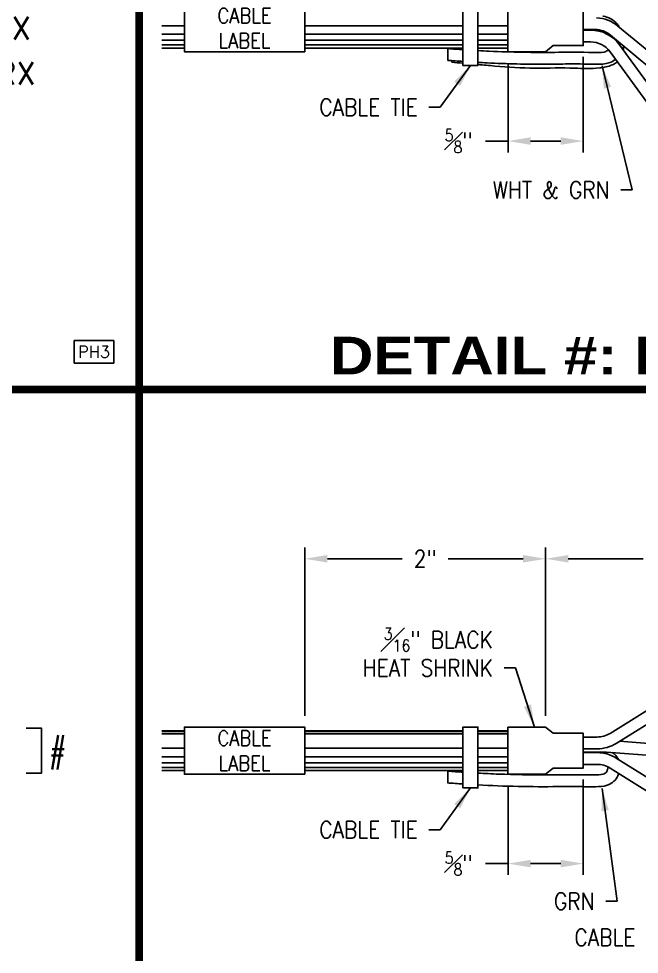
# Model space of a CAD drawing. Header units: inches. Extents: x 0 to 36.7, y 0 to 29.3.
# Drawn here: x 7.73 to 10.306, y 3.885 to 7.769 of the extents above; entities that cross this region are included whole.
import ezdxf
from ezdxf.enums import TextEntityAlignment as Align

# ---------------------------------------------------------------- set-up
doc = ezdxf.new("R2010")
doc.units = ezdxf.units.IN
doc.header["$MEASUREMENT"] = 0
for name, color, linetype in [('BLACK', 7, 'Continuous'), ('CABLE', 7, 'Continuous'), ('CONN', 7, 'Continuous'), ('CONN-TXT', 7, 'Continuous'), ('GREEN', 94, 'Continuous'), ('HEAT SHRINK', 7, 'Continuous'), ('RED', 12, 'Continuous'), ('WHITE', 7, 'Continuous')]:
    doc.layers.add(name, color=color, linetype=linetype)
doc.styles.add('Arial Black', font='')
doc.styles.add('CONNECTOR', font='SIMPLEX.shx', dxfattribs={"width": 0.75, "height": 0.0625})
doc.styles.add('ROMANS', font='romans', dxfattribs={"width": 0.875})
doc.styles.get('Arial Black').set_extended_font_data('Arial Black')
doc.dimstyles.new('CONN2', dxfattribs={"dimscale": 0.75, "dimtxt": 0.09375, "dimasz": 0.125, "dimexe": 0.0625, "dimexo": 0.0625, "dimgap": 0.0625, "dimtad": 0, "dimdec": 3, "dimzin": 4, "dimdsep": 46, "dimtxsty": 'ROMANS', "dimcen": 0.0625, "dimadec": 0, "dimazin": 0, "dimtfac": 1, "dimtdec": 3, "dimtofl": 0, "dimtmove": 0, "dimatfit": 3, "dimfxl": 1, "dimtolj": 1, "dimtzin": 0, "dimarcsym": 0})

# ---------------------------------------------------------------- blocks, each defined once
blk = doc.blocks.new('*D198')
at = {"layer": 'CONN-TXT', "color": 0, "lineweight": -2, "transparency": 16777216}
for p, q in [((1.6875, 1.645), (1.6875, 2.3437)), ((2.6875, 1.7588), (2.6875, 2.3437)), ((1.7812, 2.2969), (2.0921, 2.2969)), ((2.5937, 2.2969), (2.2829, 2.2969))]:
    blk.add_line(p, q, dxfattribs=at)
at = {"layer": 'CONN-TXT', "color": 0, "transparency": 16777216}
for points in [[(1.7812, 2.3125), (1.7812, 2.2812), (1.6875, 2.2969)], [(2.5937, 2.3125), (2.5937, 2.2812), (2.6875, 2.2969)]]:
    blk.add_solid(points, dxfattribs=at)
at = {"layer": 'Defpoints', "color": 0, "transparency": 16777216}
for p in [(1.6875, 2.2969), (2.6875, 1.7119), (1.6875, 1.5981)]:
    blk.add_point(p, dxfattribs=at)
at = {"layer": 'CONN-TXT', "color": 0, "transparency": 16777216, "insert": (2.1875, 2.2969), "char_height": 0.07031, "attachment_point": 5, "style": 'ROMANS'}
blk.add_mtext('\\A1;2"', dxfattribs=at)
blk = doc.blocks.new('*D199')
at = {"layer": 'CONN-TXT', "color": 0, "lineweight": -2, "transparency": 16777216}
for p, q in [((0.6875, 1.645), (0.6875, 2.3437)), ((1.6875, 1.645), (1.6875, 2.3437)), ((0.7812, 2.2969), (1.0921, 2.2969)), ((1.5937, 2.2969), (1.2829, 2.2969))]:
    blk.add_line(p, q, dxfattribs=at)
at = {"layer": 'CONN-TXT', "color": 0, "transparency": 16777216}
for points in [[(0.7812, 2.3125), (0.7812, 2.2812), (0.6875, 2.2969)], [(1.5937, 2.3125), (1.5937, 2.2812), (1.6875, 2.2969)]]:
    blk.add_solid(points, dxfattribs=at)
at = {"layer": 'Defpoints', "color": 0, "transparency": 16777216}
for p in [(0.6875, 2.2969), (0.6875, 1.5981), (1.6875, 1.5981)]:
    blk.add_point(p, dxfattribs=at)
at = {"layer": 'CONN-TXT', "color": 0, "transparency": 16777216, "insert": (1.1875, 2.2969), "char_height": 0.07031, "attachment_point": 5, "style": 'ROMANS'}
blk.add_mtext('\\A1;2"', dxfattribs=at)
blk = doc.blocks.new('*D200')
at = {"layer": 'CONN-TXT', "color": 0, "lineweight": -2, "transparency": 16777216}
for p, q in [((1.8438, 1.3807), (1.8438, 0.9844)), ((1.5313, 1.355), (1.5313, 0.9844)), ((1.5313, 1.0312), (1.4375, 1.0312)), ((1.75, 1.0312), (1.625, 1.0312))]:
    blk.add_line(p, q, dxfattribs=at)
at = {"layer": 'CONN-TXT', "color": 0, "transparency": 16777216}
for points in [[(1.625, 1.0469), (1.625, 1.0156), (1.5313, 1.0312)], [(1.75, 1.0469), (1.75, 1.0156), (1.8438, 1.0312)]]:
    blk.add_solid(points, dxfattribs=at)
at = {"layer": 'Defpoints', "color": 0, "transparency": 16777216}
for p in [(1.5313, 1.4019), (1.8438, 1.4276), (1.5313, 1.0312)]:
    blk.add_point(p, dxfattribs=at)
at = {"layer": 'CONN-TXT', "color": 0, "transparency": 16777216, "insert": (1.326, 1.0312), "char_height": 0.070312, "attachment_point": 5, "style": 'ROMANS'}
blk.add_mtext('\\A1;{\\H0.7x;\\S5#8;}"', dxfattribs=at)
blk = doc.blocks.new('C2.023.02')
at = {"layer": 'CONN', "const_width": 0.0312}
blk.add_lwpolyline([(0, 0), (4, 0), (4, 3), (0, 3)], close=True, dxfattribs=at)
at = {"layer": 'CONN-TXT'}
blk.add_lwpolyline([(3.5312, 1.5938), (3.5938, 1.5938), (3.5938, 1.4062), (3.5312, 1.4062)], dxfattribs=at)
at = {"layer": 'CONN-TXT', "style": 'ROMANS', "width": 0.875}
blk.add_attdef('#', text='', height=0.0938, dxfattribs=at).set_placement((3.625, 1.5), align=Align.MIDDLE_LEFT)
blk = doc.blocks.new('INPUT')
blk.add_lwpolyline([(-0.21875, -0.0625), (0, -0.0625), (0, 0.0625), (-0.21875, 0.0625)], close=True)
at = {"style": 'CONNECTOR', "width": 0.75}
blk.add_attdef('CONNECTOR', text='', height=0.0625, dxfattribs=at).set_placement((-0.109375, 0), align=Align.MIDDLE_CENTER)
blk = doc.blocks.new('D2.024.09')
at = {"layer": 'CONN', "const_width": 0.0312}
blk.add_lwpolyline([(0, 0), (4, 0), (4, 3), (0, 3)], close=True, dxfattribs=at)
at = {"layer": 'CONN'}
ref = blk.add_blockref('INPUT', (3.8945, 0.1562), dxfattribs=dict(at, xscale=0.75, yscale=0.75, zscale=0.75))
ref.add_attrib('CONNECTOR', 'PH3', dxfattribs={"layer": '0', "height": 0.04875, "style": 'CONNECTOR'}).set_placement((3.8125, 0.1562), align=Align.MIDDLE_CENTER)
at = {"layer": 'CONN-TXT', "style": 'ROMANS'}
for s, p in [('TX', (3.4063, 1.5)), ('RX', (3.4063, 1.3125))]:
    blk.add_text(s, height=0.09375, dxfattribs=at).set_placement(p, align=Align.MIDDLE_LEFT)
blk = doc.blocks.new('*D176')
at = {"layer": 'CONN-TXT', "color": 0, "lineweight": -2, "transparency": 16777216}
for p, q in [((1.8438, 1.3807), (1.8438, 0.9844)), ((1.5313, 1.355), (1.5313, 0.9844)), ((1.5313, 1.0312), (1.4375, 1.0312)), ((1.75, 1.0312), (1.625, 1.0312))]:
    blk.add_line(p, q, dxfattribs=at)
at = {"layer": 'CONN-TXT', "color": 0, "transparency": 16777216}
for points in [[(1.625, 1.0469), (1.625, 1.0156), (1.5313, 1.0312)], [(1.75, 1.0469), (1.75, 1.0156), (1.8438, 1.0312)]]:
    blk.add_solid(points, dxfattribs=at)
at = {"layer": 'Defpoints', "color": 0, "transparency": 16777216}
for p in [(1.5313, 1.4019), (1.8438, 1.4276), (1.5313, 1.0312)]:
    blk.add_point(p, dxfattribs=at)
at = {"layer": 'CONN-TXT', "color": 0, "transparency": 16777216, "insert": (1.326, 1.0312), "char_height": 0.070312, "attachment_point": 5, "style": 'ROMANS'}
blk.add_mtext('\\A1;{\\H0.7x;\\S5#8;}"', dxfattribs=at)
blk = doc.blocks.new('C2.024.01')
at = {"layer": 'CABLE'}
h = blk.add_hatch(dxfattribs=at)
h.set_pattern_fill('LOG', color=256, scale=0.2, angle=180, style=0, pattern_type=2)
h.set_pattern_definition([(180, (4.47968, -9e-16), (-2e-17, -0.2), []), (180, (4.47968, -0.0602), (-2e-17, -0.2), []), (180, (4.47968, -0.09542), (-2e-17, -0.2), []), (180, (4.47968, -0.12041), (-2e-17, -0.2), []), (180, (4.47968, -0.1398), (-2e-17, -0.2), []), (180, (4.47968, -0.15563), (-2e-17, -0.2), []), (180, (4.47968, -0.16902), (-2e-17, -0.2), []), (180, (4.47968, -0.18062), (-2e-17, -0.2), []), (180, (4.47968, -0.19085), (-2e-17, -0.2), [])])
h.paths.add_polyline_path([(1.4062, 1.4175), (1.5312, 1.4175), (1.5312, 1.5825), (1.4062, 1.5825)])
h.paths.add_polyline_path([(1.3437, 1.4175), (1.3437, 1.5825), (0.6875, 1.5825), (0.6875, 1.4175)])
h.paths.add_polyline_path([(0.0937, 1.4175), (0.1875, 1.4175), (0.1875, 1.5825), (0.0937, 1.5825)])
at = {"layer": 'BLACK'}
for points in [[(1.9944, 1.5389), (2.1847, 1.5247, 0.01867), (2.1922, 1.5244), (2.6875, 1.5244)], [(1.8437, 1.4943), (1.9328, 1.4943, -0.01867), (1.9403, 1.494), (2.181, 1.476, 0.01867), (2.1922, 1.4756), (2.6875, 1.4756)]]:
    blk.add_lwpolyline(points, format="xyb", dxfattribs=at)
at = {"layer": 'CABLE'}
blk.add_lwpolyline([(0.6875, 1.4019), (0.1875, 1.4019), (0.1875, 1.5981), (0.6875, 1.5981)], close=True, dxfattribs=at)
for points in [[(0.1875, 1.5825), (0.0937, 1.5825)], [(1.3437, 1.5825), (0.6875, 1.5825)], [(1.5312, 1.5825), (1.4062, 1.5825)], [(0.1875, 1.4175), (0.0937, 1.4175)], [(1.3437, 1.4175), (0.6875, 1.4175)], [(1.5312, 1.4175), (1.4062, 1.4175)]]:
    blk.add_lwpolyline(points, dxfattribs=at)
at = {"layer": 'CONN', "const_width": 0.0312}
blk.add_lwpolyline([(0, 0), (4, 0), (4, 3), (0, 3)], close=True, dxfattribs=at)
at = {"layer": 'GREEN'}
blk.add_lwpolyline([(1.2812, 1.415), (1.2812, 1.3662)], dxfattribs=at)
for points in [[(1.9636, 1.4923), (1.9744, 1.4859), (1.9844, 1.4758), (1.99, 1.4638)], [(1.3437, 1.4109), (1.3235, 1.4122), (1.3032, 1.4136), (1.2829, 1.415)], [(1.3437, 1.362), (1.3223, 1.3634), (1.3009, 1.3648), (1.2796, 1.3663)]]:
    blk.add_open_spline(points, degree=3, dxfattribs=at)
for points, knots in [([(1.9465, 1.4327), (1.9461, 1.4261), (1.9442, 1.4184), (1.9377, 1.4068), (1.9342, 1.4046), (1.9158, 1.3997), (1.9022, 1.399), (1.8519, 1.3997), (1.8164, 1.4001), (1.7518, 1.3998), (1.7209, 1.3994), (1.6252, 1.3993), (1.5584, 1.4002), (1.4637, 1.4039), (1.4349, 1.4054), (1.4062, 1.407)], [0.1055909, 0.1055909, 0.1055909, 0.1055909, 0.1341953, 0.1341953, 0.1755885, 0.1755885, 0.2169816, 0.2169816, 0.3155368, 0.3155368, 0.414092, 0.414092, 0.6112023, 0.6112023, 0.6976588, 0.6976588, 0.6976588, 0.6976588]), ([(1.991, 1.4057), (1.9906, 1.4045), (1.9902, 1.4033), (1.9835, 1.3848), (1.9699, 1.3691), (1.9389, 1.3535), (1.9228, 1.3514), (1.8736, 1.349), (1.845, 1.3511), (1.7895, 1.3513), (1.7631, 1.351), (1.6838, 1.3504), (1.6288, 1.3504), (1.5172, 1.3527), (1.4615, 1.3551), (1.4062, 1.3582)], [0.1226819, 0.1226819, 0.1226819, 0.1226819, 0.1252101, 0.1252101, 0.1624169, 0.1624169, 0.1996238, 0.1996238, 0.2822737, 0.2822737, 0.3649237, 0.3649237, 0.5302236, 0.5302236, 0.6951786, 0.6951786, 0.6951786, 0.6951786])]:
    blk.add_open_spline(points, degree=3, knots=knots, dxfattribs=at)
at = {"layer": 'HEAT SHRINK'}
for points in [[(1.3437, 1.3457), (1.3437, 1.5981), (1.4062, 1.5981), (1.4062, 1.3457), (1.3437, 1.3457)], [(1.5312, 1.5981), (1.5312, 1.4019), (1.6875, 1.4019), (1.7187, 1.4276), (1.8437, 1.4276), (1.8437, 1.5724), (1.7187, 1.5724), (1.6875, 1.5981), (1.5312, 1.5981)]]:
    blk.add_lwpolyline(points, dxfattribs=at)
at = {"layer": 'RED'}
for points in [[(1.8437, 1.5568), (1.9019, 1.5568, 0.139728), (1.9549, 1.5719), (2.1443, 1.6895, -0.139728), (2.2231, 1.7119), (2.6875, 1.7119)], [(1.8437, 1.508), (1.9019, 1.508, 0.139728), (1.9807, 1.5304), (2.1701, 1.648, -0.139728), (2.2231, 1.6631), (2.6875, 1.6631)]]:
    blk.add_lwpolyline(points, format="xyb", dxfattribs=at)
at = {"layer": 'WHITE'}
for points in [[(1.8437, 1.492), (1.9019, 1.492, -0.139743), (1.9807, 1.4696), (2.1701, 1.352, 0.139754), (2.2231, 1.3369), (2.6875, 1.3369)], [(1.8437, 1.4432), (1.9019, 1.4432, -0.139743), (1.9549, 1.4281), (2.1443, 1.3105, 0.139754), (2.2231, 1.2881), (2.6875, 1.2881)]]:
    blk.add_lwpolyline(points, format="xyb", dxfattribs=at)
at = {"layer": 'CABLE', "insert": (0.4375, 1.5), "char_height": 0.0625, "width": 0.5, "attachment_point": 5, "style": 'ROMANS'}
blk.add_mtext('CABLE\\PLABEL', dxfattribs=at)
at = {"layer": 'CONN-TXT', "attachment_point": 9, "style": 'ROMANS'}
for s, insert, char_height in [('\\A1;{\\H0.7x;\\S3#16;}" BLACK\\PHEAT SHRINK', (1.4687, 1.8086), 0.070312), ('\\A1;CABLE TIE', (1.1562, 1.1367), 0.070312), ('GRN', (1.8906, 0.8398), 0.07031), ('CABLE TIE, GRN', (2.4531, 0.668), 0.070312)]:
    blk.add_mtext(s, dxfattribs=dict(at, insert=insert, char_height=char_height))
at = {"layer": 'CONN-TXT'}
for base, p1, p2, picture, middle in [((0.6875, 2.2969), (1.6875, 1.5981), (0.6875, 1.5981), '*D199', (1.1875, 2.2969)), ((1.6875, 2.2969), (2.6875, 1.7119), (1.6875, 1.5981), '*D198', (2.1875, 2.2969))]:
    dim = blk.add_linear_dim(base=base, p1=p1, p2=p2, text='2"', dimstyle='CONN2', dxfattribs=at)
    dim.commit()
    dim.dimension.update_dxf_attribs({"geometry": picture, "text_midpoint": middle})
dim = blk.add_linear_dim(base=(1.5312, 1.0312), p1=(1.8437, 1.4276), p2=(1.5312, 1.4019), text='{\\H0.7x;\\S5#8;}"', dimstyle='CONN2', dxfattribs=at)
dim.commit()
dim.dimension.update_dxf_attribs({"geometry": '*D200', "text_midpoint": (1.326, 1.0312), "dimtype": 160})
at = {"layer": 'CONN-TXT', "annotation_type": 0, "has_hookline": 1, "hookline_direction": 1}
for points, text_width in [([(1.6406, 1.5981), (1.5625, 1.8437), (1.5156, 1.8437)], 0.5947), ([(1.375, 1.3457), (1.25, 1.1719), (1.2031, 1.1719)], 0.4541)]:
    blk.add_leader(points, dimstyle='CONN2', override={"dimgap": 0.0625, "dimtad": 0}, dxfattribs=dict(at, text_width=text_width))
at = {"layer": 'CONN-TXT'}
blk.add_leader([(1.9219, 1.3437), (1.9844, 0.875), (1.9375, 0.875)], dimstyle='CONN2', dxfattribs=at)
blk = doc.blocks.new('D2.026.02')
at = {"layer": 'CABLE'}
h = blk.add_hatch(dxfattribs=at)
h.set_pattern_fill('LOG', color=256, scale=0.2, angle=180, style=0, pattern_type=2)
h.set_pattern_definition([(180, (4.47968, -1e-15), (-2e-17, -0.2), []), (180, (4.47968, -0.0602), (-2e-17, -0.2), []), (180, (4.47968, -0.09542), (-2e-17, -0.2), []), (180, (4.47968, -0.12041), (-2e-17, -0.2), []), (180, (4.47968, -0.1398), (-2e-17, -0.2), []), (180, (4.47968, -0.15563), (-2e-17, -0.2), []), (180, (4.47968, -0.16902), (-2e-17, -0.2), []), (180, (4.47968, -0.18062), (-2e-17, -0.2), []), (180, (4.47968, -0.19085), (-2e-17, -0.2), [])])
h.paths.add_polyline_path([(1.4062, 1.4175), (1.5312, 1.4175), (1.5312, 1.5825), (1.4062, 1.5825)])
h.paths.add_polyline_path([(1.3437, 1.4175), (1.3437, 1.5825), (0.6875, 1.5825), (0.6875, 1.4175)])
h.paths.add_polyline_path([(0.0937, 1.4175), (0.1875, 1.4175), (0.1875, 1.5825), (0.0937, 1.5825)])
at = {"layer": 'BLACK'}
for points in [[(1.8437, 1.492), (1.874, 1.492, -0.239543), (1.9947, 1.4307), (2.1698, 1.1907, 0.239554), (2.251, 1.1494), (2.6875, 1.1494)], [(1.8437, 1.4432), (1.874, 1.4432, -0.239543), (1.9552, 1.4019), (2.1303, 1.1619, 0.239554), (2.251, 1.1006), (2.6875, 1.1006)]]:
    blk.add_lwpolyline(points, format="xyb", dxfattribs=at)
at = {"layer": 'CABLE'}
blk.add_lwpolyline([(0.6875, 1.4019), (0.1875, 1.4019), (0.1875, 1.5981), (0.6875, 1.5981)], close=True, dxfattribs=at)
for points in [[(0.1875, 1.4175), (0.0937, 1.4175)], [(1.3437, 1.4175), (0.6875, 1.4175)], [(1.5312, 1.4175), (1.4062, 1.4175)]]:
    blk.add_lwpolyline(points, dxfattribs=at)
at = {"layer": 'CONN', "const_width": 0.0312}
blk.add_lwpolyline([(0, 0), (4, 0), (4, 3), (0, 3)], close=True, dxfattribs=at)
at = {"layer": 'GREEN'}
blk.add_lwpolyline([(1.2983, 1.365), (1.2983, 1.3588)], dxfattribs=at)
for points, knots in [([(1.9254, 1.5504), (1.9257, 1.5503), (1.9261, 1.5502), (1.9473, 1.5454), (1.9697, 1.5362), (1.9882, 1.5131), (1.9911, 1.5087), (1.9936, 1.5041)], [0.07483627, 0.07483627, 0.07483627, 0.07483627, 0.07578016, 0.07578016, 0.12783118, 0.12783118, 0.13984254, 0.13984254, 0.13984254, 0.13984254]), ([(1.9851, 1.3609), (1.9787, 1.3551), (1.9714, 1.3504), (1.9466, 1.3397), (1.9285, 1.3371), (1.874, 1.3312), (1.8399, 1.3326), (1.7537, 1.3362), (1.7004, 1.3338), (1.5869, 1.334), (1.5312, 1.3383), (1.4527, 1.3449), (1.4294, 1.3469), (1.4062, 1.349)], [0.256891, 0.256891, 0.256891, 0.256891, 0.2752879, 0.2752879, 0.3186426, 0.3186426, 0.4185177, 0.4185177, 0.584369, 0.584369, 0.7502204, 0.7502204, 0.8202824, 0.8202824, 0.8202824, 0.8202824])]:
    blk.add_open_spline(points, degree=3, knots=knots, dxfattribs=at)
for points in [[(2.0108, 1.4266), (2.0108, 1.4211), (2.0105, 1.4156), (2.0098, 1.41)], [(1.3437, 1.3546), (1.3284, 1.3561), (1.3131, 1.3575), (1.2979, 1.3589)]]:
    blk.add_open_spline(points, degree=3, dxfattribs=at)
at = {"layer": 'HEAT SHRINK'}
for points in [[(1.3437, 1.3457), (1.3437, 1.5981), (1.4062, 1.5981), (1.4062, 1.3457), (1.3437, 1.3457)], [(1.5312, 1.5981), (1.5312, 1.4019), (1.6875, 1.4019), (1.7187, 1.4276), (1.8437, 1.4276), (1.8437, 1.5724), (1.7187, 1.5724), (1.6875, 1.5981), (1.5312, 1.5981)]]:
    blk.add_lwpolyline(points, dxfattribs=at)
at = {"layer": 'RED'}
for points in [[(1.8989, 1.543, -0.163239), (1.9877, 1.509), (2.1684, 1.3599, 0.174151), (2.2324, 1.3369), (2.6875, 1.3369)], [(1.8437, 1.4943), (1.8926, 1.4943, -0.174151), (1.9566, 1.4713), (2.1373, 1.3222, 0.174151), (2.2324, 1.2881), (2.6875, 1.2881)]]:
    blk.add_lwpolyline(points, format="xyb", dxfattribs=at)
at = {"layer": 'WHITE'}
blk.add_lwpolyline([(1.2812, 1.415), (1.2812, 1.3662)], dxfattribs=at)
for points in [[(1.9935, 1.4408), (1.9945, 1.437), (1.9952, 1.4332), (1.9957, 1.4293)], [(1.3437, 1.4109), (1.3231, 1.4123), (1.3023, 1.4136), (1.2812, 1.415)], [(1.3437, 1.362), (1.3227, 1.3634), (1.3018, 1.3648), (1.2812, 1.3662)]]:
    blk.add_open_spline(points, degree=3, dxfattribs=at)
for points, knots in [([(1.9461, 1.4127), (1.9457, 1.4102), (1.9451, 1.4083), (1.9427, 1.405), (1.9352, 1.401), (1.9044, 1.3982), (1.8839, 1.3992), (1.8119, 1.401), (1.7691, 1.4002), (1.6403, 1.3986), (1.5451, 1.4), (1.4374, 1.4053), (1.4218, 1.4062), (1.4062, 1.4071)], [0.1658047, 0.1658047, 0.1658047, 0.1658047, 0.181012, 0.181012, 0.2301618, 0.2301618, 0.2793117, 0.2793117, 0.4171901, 0.4171901, 0.692947, 0.692947, 0.7398265, 0.7398265, 0.7398265, 0.7398265]), ([(1.9775, 1.3714), (1.9666, 1.361), (1.9523, 1.3556), (1.921, 1.3494), (1.9023, 1.3498), (1.8454, 1.3514), (1.8131, 1.3517), (1.7505, 1.3512), (1.7208, 1.3506), (1.6113, 1.3501), (1.5262, 1.3519), (1.4317, 1.3567), (1.4189, 1.3574), (1.4062, 1.3581)], [0.1879634, 0.1879634, 0.1879634, 0.1879634, 0.2184843, 0.2184843, 0.261068, 0.261068, 0.3588239, 0.3588239, 0.4565797, 0.4565797, 0.6990805, 0.6990805, 0.7370686, 0.7370686, 0.7370686, 0.7370686])]:
    blk.add_open_spline(points, degree=3, knots=knots, dxfattribs=at)
at = {"layer": 'CABLE', "insert": (0.4375, 1.5), "char_height": 0.0625, "width": 0.5, "attachment_point": 5, "style": 'ROMANS'}
blk.add_mtext('CABLE\\PLABEL', dxfattribs=at)
at = {"layer": 'CONN-TXT', "style": 'Arial Black'}
blk.add_text('DETAIL #: D2.026.02', height=0.15625, dxfattribs=at).set_placement((2, 0.0156), align=Align.BOTTOM_CENTER)
at = {"layer": 'CONN-TXT', "attachment_point": 9, "style": 'ROMANS'}
for s, insert, char_height in [('\\A1;CABLE TIE', (1.1562, 1.1367), 0.070312), ('WHT & GRN', (1.9531, 0.793), 0.07031)]:
    blk.add_mtext(s, dxfattribs=dict(at, insert=insert, char_height=char_height))
at = {"layer": 'CONN-TXT'}
dim = blk.add_linear_dim(base=(1.5312, 1.0312), p1=(1.8437, 1.4276), p2=(1.5312, 1.4019), text='{\\H0.7x;\\S5#8;}"', dimstyle='CONN2', dxfattribs=at)
dim.commit()
dim.dimension.update_dxf_attribs({"geometry": '*D176', "text_midpoint": (1.326, 1.0312), "dimtype": 160})
at = {"layer": 'CONN-TXT', "annotation_type": 0, "has_hookline": 1, "hookline_direction": 1, "text_width": 0.4541}
blk.add_leader([(1.375, 1.3457), (1.25, 1.1719), (1.2031, 1.1719)], dimstyle='CONN2', override={"dimgap": 0.0625, "dimtad": 0}, dxfattribs=at)
at = {"layer": 'CONN-TXT'}
blk.add_leader([(1.9219, 1.3437), (2.0469, 0.8281), (2, 0.8281)], dimstyle='CONN2', dxfattribs=at)

msp = doc.modelspace()

# ---------------------------------------------------------------- block references
for name, p in [('D2.024.09', (4.23, 6.23)), ('D2.026.02', (8.23, 6.23)), ('C2.024.01', (8.23, 3.23))]:
    msp.add_blockref(name, p)
msp.add_blockref('C2.023.02', (4.23, 3.23)).add_auto_attribs({'#': '#'})

doc.saveas('drawing.dxf')
